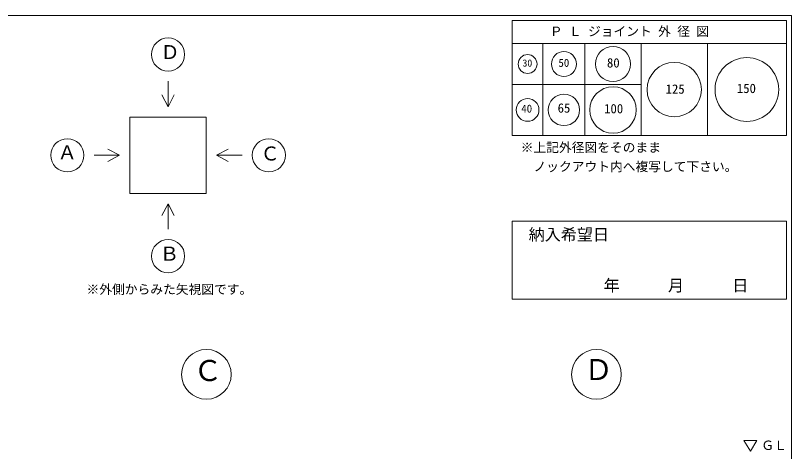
# Model space of a CAD drawing. Units: millimetres, scale not verified. Extents: x -4890 to 18490, y -2309 to 2309.
# Drawn here: x 1847 to 4890, y 601 to 2309 of the extents above; entities that cross this region are included whole.
import ezdxf
from ezdxf.enums import TextEntityAlignment as Align

# ---------------------------------------------------------------- set-up
doc = ezdxf.new("R2010")
doc.units = ezdxf.units.MM
doc.header["$LTSCALE"] = 10
for name, color, linetype, lineweight in [('0-2_waku', 7, 'Continuous', 18), ('0-3_gaikei', 7, 'Continuous', 18), ('0-8_hole', 7, 'Continuous', 18), ('0-E_文字１', 7, 'Continuous', 18)]:
    doc.layers.add(name, color=color, linetype=linetype, lineweight=lineweight)
doc.styles.add('ＭＳ ゴシック', font='')
doc.styles.get('ＭＳ ゴシック').set_extended_font_data('MS Gothic')

msp = doc.modelspace()

# ---------------------------------------------------------------- linework, layer by layer
at = {"layer": '0-2_waku'}
for p, q in [((3795.32, 2289.19), (3795.32, 1839.19)), ((3795.32, 2289.19), (4870.32, 2289.19)), ((3795.32, 2289.19), (4870.32, 2289.19)), ((3795.32, 2289.19), (4870.32, 2289.19)), ((3795.32, 2289.19), (3795.32, 1839.19)), ((3795.32, 2289.19), (4870.32, 2289.19)), ((3795.32, 2289.19), (4870.32, 2289.19)), ((3795.32, 2289.19), (4870.32, 2289.19)), ((4870.32, 2289.19), (4870.32, 1839.19)), ((4870.32, 2289.19), (4870.32, 1839.19)), ((3795.32, 2199.19), (4870.32, 2199.19)), ((3915.32, 2199.19), (3915.32, 1839.19)), ((4080.32, 2199.19), (4080.32, 1839.19)), ((4300.32, 2199.19), (4300.32, 1839.19)), ((4560.32, 2199.19), (4560.32, 1839.19)), ((3795.32, 2039.19), (4300.32, 2039.19)), ((3795.32, 1839.19), (4870.32, 1839.19)), ((3795.32, 1839.19), (4870.32, 1839.19))]:
    msp.add_line(p, q, dxfattribs=at)
msp.add_lwpolyline([(-1229.68, 2309.19), (4890.32, 2309.19), (4890.32, -1965.81)], dxfattribs=at)
at = {"layer": '0-3_gaikei'}
for p, q in [((2444.93, 2051.42), (2444.93, 1951.42)), ((2444.93, 1951.42), (2420.8, 1997.79)), ((2444.93, 1951.42), (2469.05, 1997.79)), ((2294.93, 1911.42), (2594.93, 1911.42)), ((2294.93, 1911.42), (2294.93, 1611.42)), ((2594.93, 1911.42), (2594.93, 1611.42)), ((2254.93, 1761.42), (2208.55, 1785.54)), ((2634.93, 1761.42), (2681.3, 1785.54)), ((2154.93, 1761.42), (2254.93, 1761.42)), ((2254.93, 1761.42), (2208.55, 1737.29)), ((2294.93, 1611.42), (2594.93, 1611.42)), ((2444.93, 1571.42), (2420.8, 1525.04)), ((2444.93, 1571.42), (2469.05, 1525.04)), ((2444.93, 1471.42), (2444.93, 1571.42))]:
    msp.add_line(p, q, dxfattribs=at)
msp.add_lwpolyline([(2734.93, 1761.42), (2634.93, 1761.42), (2681.3, 1737.29)], dxfattribs=at)
for centre, radius in [((2444.93, 2156.42), 65), ((2049.93, 1761.42), 65), ((2839.93, 1761.42), 65), ((2444.93, 1366.42), 65), ((2595.32, 902.94), 97.5), ((4125.32, 902.94), 97.5)]:
    msp.add_circle(centre, radius, dxfattribs=at)
at = {"layer": '0-8_hole', "lineweight": 5}
msp.add_lwpolyline([(3795.32, 1503.9), (3795.32, 1197.19), (4870.32, 1197.19), (4870.32, 1503.9)], close=True, dxfattribs=at)
msp.add_lwpolyline([(3795.32, 1503.9), (3795.32, 1197.19), (4870.32, 1197.19), (4870.32, 1503.9)], close=True, dxfattribs=at)
at = {"layer": '0-8_hole'}
for centre, radius in [((3997.82, 2119.19), 49), ((4190.32, 2119.19), 69), ((3855.32, 2119.19), 37), ((4715.32, 2019.19), 125), ((4430.32, 2019.19), 106.5), ((4190.32, 1939.19), 91), ((3855.32, 1939.19), 44.5), ((3997.82, 1939.19), 61.5)]:
    msp.add_circle(centre, radius, dxfattribs=at)
at = {"layer": '0-E_文字１'}
for p, q in [((4729.06, 601.34), (4703.86, 644.28)), ((4703.86, 644.28), (4754.26, 644.28)), ((4729.06, 601.34), (4754.26, 644.28))]:
    msp.add_line(p, q, dxfattribs=at)

# ---------------------------------------------------------------- texts
at = {"layer": '0-8_hole', "style": 'ＭＳ ゴシック'}
for s, height, p in [('30', 28.04, (3835.27, 2100.66)), ('50', 31.16, (3976.23, 2098.85)), ('80', 36.66, (4166.5, 2094.51)), ('150', 36.66, (4676.13, 1994.42)), ('125', 36.66, (4396.59, 1991.77)), ('40', 31.16, (3830.59, 1919.6)), ('65', 36.66, (3973.04, 1917.47)), ('100', 36.66, (4155.37, 1915.02)), ('納入希望日', 46.19, (3859.53, 1413.94))]:
    msp.add_text(s, height=height, dxfattribs=at).set_placement(p, align=Align.BOTTOM_LEFT)
at = {"layer": '0-E_文字１', "style": 'ＭＳ ゴシック'}
for s, height, p in [('Ｐ Ｌ ジョイント 外 径 図', 36.66, (3942.24, 2218.02)), ('Ｄ', 54.99, (2415.45, 2121.97)), ('Ａ', 54.99, (2011.76, 1729.45)), ('Ｃ', 54.99, (2807.71, 1724.5)), ('※上記外径図をそのまま', 36.66, (3828.27, 1763)), ('\u3000ノックアウト内へ複写して下さい。', 36.66, (3828.27, 1688)), ('Ｂ', 54.99, (2412.71, 1331.97)), ('\u3000\u3000\u3000年\u3000\u3000\u3000月\u3000\u3000\u3000日     ', 46.19, (3964.74, 1214.31)), ('※外側からみた矢視図です。', 36.66, (2125.13, 1207.05)), ('Ｃ', 82.48, (2544.37, 852)), ('Ｄ', 82.48, (4077.17, 855.72)), ('ＧＬ', 36.66, (4771.86, 595.79))]:
    msp.add_text(s, height=height, dxfattribs=at).set_placement(p, align=Align.BOTTOM_LEFT)

doc.saveas('drawing.dxf')
